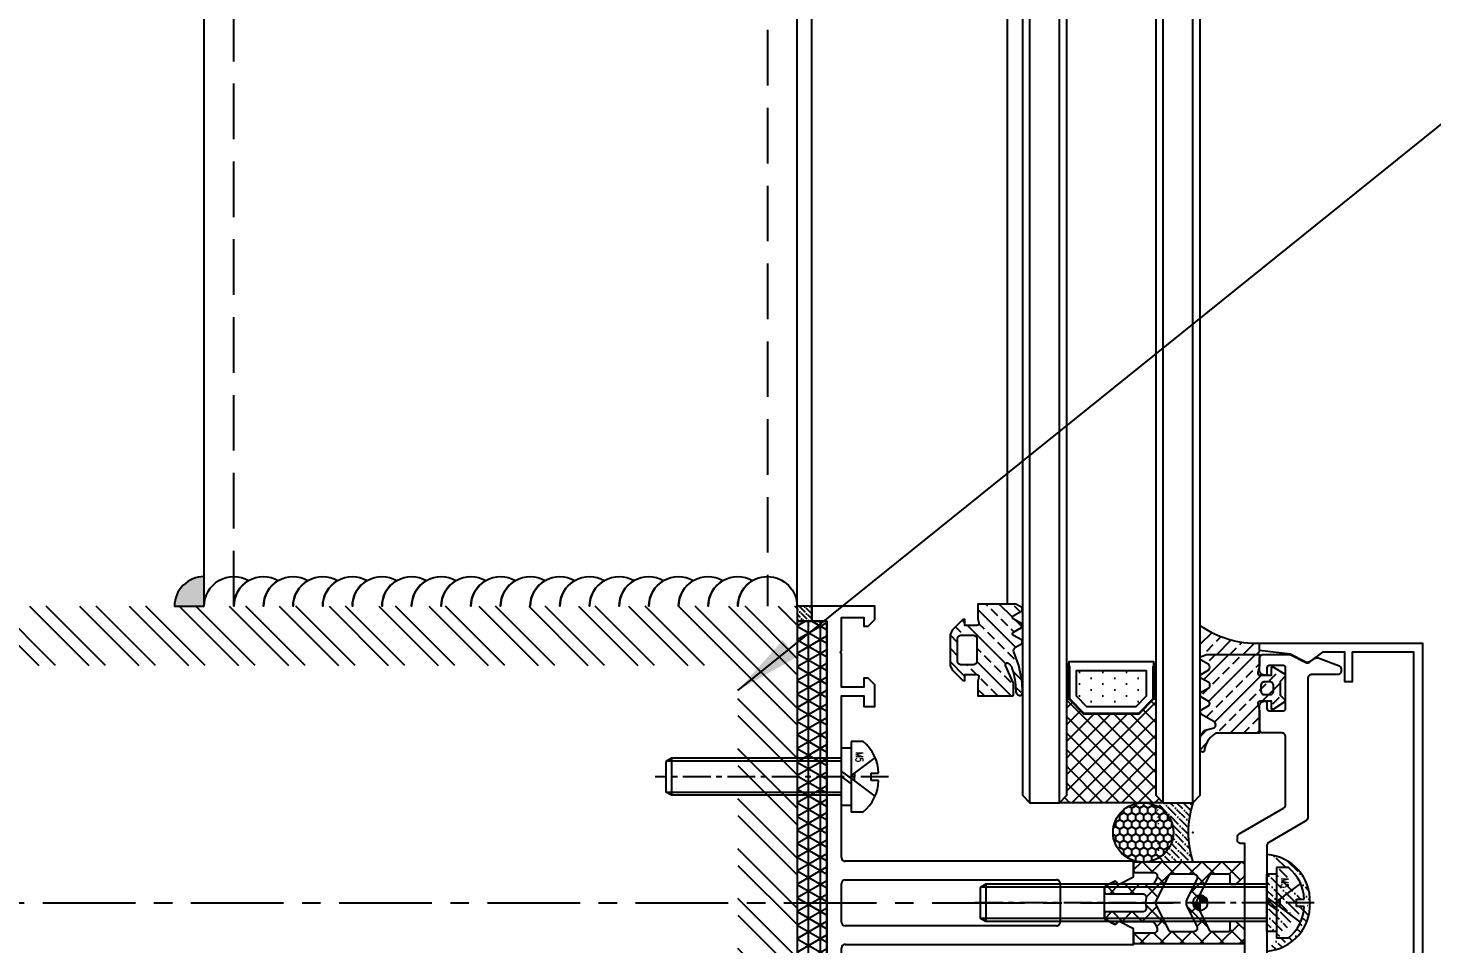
# Model space of a CAD drawing. Extents: x -160106 to 966792, y -663931 to 1550022.
# Drawn here: x -69974.4 to -69785, y -98242.1 to -98118.6 of the extents above; entities that cross this region are included whole.
import ezdxf
from ezdxf.enums import TextEntityAlignment as Align
from ezdxf.xclip import XClip

# ---------------------------------------------------------------- set-up
doc = ezdxf.new("R2010")
doc.units = 0
for name, pattern in [('CENTER', [2, 1.25, -0.25, 0.25, -0.25]), ('ZN-CENTER', [2, 1.25, -0.25, 0.25, -0.25]), ('ZN-DASH', [0.35, 0.25, -0.1])]:
    doc.linetypes.add(name, pattern=pattern)
for name, color, linetype in [('!ZN1-填充-8', 8, 'Continuous'), ('!ZN3-玻璃幕墙-4', 4, 'Continuous'), ('!ZN4-焊缝-8', 8, 'Continuous'), ('!ZN4-辅助材料-1', 1, 'Continuous'), ('!ZN4-配件-11', 11, 'Continuous'), ('!ZN5-钢材投影-40', 40, 'Continuous'), ('!ZN5-铝材投影-112', 112, 'Continuous'), ('!ZN5-铝材断面-6', 6, 'Continuous'), ('!ZN6-虚线-8', 8, 'ZN-DASH'), ('A_Hatch', 8, 'Continuous'), ('bz', 1, 'Continuous'), ('DIM', 173, 'Continuous'), ('pj', 4, 'Continuous'), ('TC', 130, 'Continuous'), ('user', 7, 'Continuous'), ('ZD-BOX', 11, 'Continuous'), ('ZX', 240, 'CENTER'), ('型材截面颜色', 253, 'Continuous'), ('焊缝', 8, 'Continuous')]:
    doc.layers.add(name, color=color, linetype=linetype)
doc.styles.add('DHTEXT-1', font='ROMANS.shx', dxfattribs={"width": 0.7, "bigfont": 'CHINESE.shx'})
doc.dimstyles.new('ZN6', dxfattribs={"dimscale": 6, "dimtxt": 2.5, "dimasz": 1.5, "dimexe": 1, "dimexo": 2, "dimgap": 0.9, "dimtad": 1, "dimdec": 0, "dimdsep": 46, "dimtxsty": 'DHTEXT-1', "dimblk": 'ARCHTICK', "dimcen": 2.5, "dimclrd": 173, "dimclre": 173, "dimclrt": 7, "dimazin": 2, "dimtfac": 1, "dimtdec": 1, "dimtix": 1, "dimtmove": 2, "dimatfit": 3, "dimfxl": 0, "dimtolj": 1, "dimtzin": 0, "dimarcsym": 0})
pattern_1 = [(45, (-63849.03507, 7998.2761), (0.2525697034, 0.9260889125), [1.190625, -0.238125, 0, -0.238125])]

# ---------------------------------------------------------------- blocks, each defined once
blk = doc.blocks.new('20250822084406')
at = {"layer": 'A_Hatch'}
h = blk.add_hatch(dxfattribs=at)
h.set_pattern_fill('ANSI32', color=256)
h.set_pattern_definition([(45, (-40, -1e-07), (-3.3676, 3.3676), []), (45, (-37.755, -1e-07), (-3.3676, 3.3676), [])])
h.paths.add_polyline_path([(40, 200), (-40, 200), (-40, 0), (40, 0)])
h.paths.add_polyline_path([(-32, 8), (-32, 192), (32, 192), (32, 8)], flags=16)
blk = doc.blocks.new('基准点')
at = {"layer": 'bz'}
h = blk.add_hatch(color=256, dxfattribs=at)
h.paths.add_polyline_path([(0, 0), (1, 0, 0.414214), (0, 1)])
h.paths.add_polyline_path([(0, 0), (-1, 0, 0.414214), (0, -1)])
for p, q in [((-1, 0), (1, 0)), ((0, 1), (0, -1))]:
    blk.add_line(p, q, dxfattribs=at)
blk.add_circle((0, 0), 1, dxfattribs=at)
blk = doc.blocks.new('A$C01A31ABE')
at = {"layer": 'TC'}
h = blk.add_hatch(dxfattribs=at)
h.set_pattern_fill('ANSI37', color=256, scale=0.6, style=0)
h.set_pattern_definition([(45, (-143548.0703, -10930.8618), (-1.347038418, 1.347038418), []), (135, (-143548.0703, -10930.8618), (-1.347038418, -1.347038418), [])])
edge = h.paths.add_edge_path()
edge.add_arc((-2.9, 2.04), 0.2, 116.5651, 180, ccw=False)
edge.add_line((-2.99, 2.22), (-2.81, 2.31))
edge.add_arc((-2.9, 2.49), 0.2, 296.5651, 386.5651)
edge.add_line((-2.72, 2.58), (-3.33, 3.79))
edge.add_arc((-3.5, 3.7), 0.2, 26.5651, 90)
edge.add_line((-3.5, 3.9), (-4.18, 3.9))
edge.add_arc((-4.18, 3.7), 0.2, 90, 180)
edge.add_line((-4.38, 3.7), (-4.38, -1.2))
edge.add_arc((-4.88, -1.2), 0.5, -99.1645, 0, ccw=False)
edge.add_line((-4.96, -1.7), (-5.52, -1.61))
edge.add_arc((-5.6, -2.1), 0.5, 80.8355, 99.1645)
edge.add_line((-5.68, -1.61), (-6.22, -1.69))
edge.add_line((-6.22, -1.69), (-6.24, -1.7))
edge.add_arc((-6.32, -1.2), 0.5, 180, 279.1645, ccw=False)
edge.add_line((-6.82, -1.2), (-6.82, 3.7))
edge.add_arc((-7.02, 3.7), 0.2, 0, 90)
edge.add_line((-7.02, 3.9), (-7.7, 3.9))
edge.add_arc((-7.7, 3.7), 0.2, 90, 153.4349)
edge.add_line((-7.87, 3.79), (-8.48, 2.58))
edge.add_arc((-8.3, 2.49), 0.2, 153.4349, 243.4349)
edge.add_line((-8.39, 2.31), (-8.21, 2.22))
edge.add_arc((-8.3, 2.04), 0.2, 0, 63.4349, ccw=False)
edge.add_line((-8.1, 2.04), (-8.1, -2.4))
edge.add_arc((-8.6, -2.4), 0.5, -63.6207, 0, ccw=False)
edge.add_line((-8.38, -2.85), (-8.95, -3.13))
edge.add_arc((-9.2, -2.7), 0.5, 180, 300.2564, ccw=False)
edge.add_line((-9.7, -2.7), (-9.7, -0.2))
edge.add_arc((-9.9, -0.2), 0.2, 0, 90)
edge.add_line((-9.9, 0), (-10.9, 0))
edge.add_arc((-10.9, -0.2), 0.2, 90, 180)
edge.add_line((-11.1, -0.2), (-11.1, -14.8))
edge.add_arc((-10.9, -14.8), 0.2, 180, 270)
edge.add_line((-10.9, -15), (-9.29, -15))
edge.add_arc((-9.29, -14.8), 0.2, 270, 317.4896)
edge.add_line((-9.14, -14.94), (-8.15, -13.86))
edge.add_arc((-8.3, -13.72), 0.2, 317.4896, 360)
edge.add_line((-8.1, -13.72), (-8.1, -13.2))
edge.add_arc((-8.3, -13.2), 0.2, 0, 90)
edge.add_line((-8.3, -13), (-9.3, -13))
edge.add_arc((-9.3, -12.8), 0.2, 180, 270, ccw=False)
edge.add_line((-9.5, -12.8), (-9.5, -10.48))
edge.add_arc((-9.3, -10.48), 0.2, 116.3793, 180, ccw=False)
edge.add_line((-9.39, -10.3), (-5.82, -8.53))
edge.add_arc((-5.6, -8.98), 0.5, 63.6207, 116.3793, ccw=False)
edge.add_line((-5.38, -8.53), (-1.81, -10.3))
edge.add_arc((-1.9, -10.48), 0.2, 0, 63.6207, ccw=False)
edge.add_line((-1.7, -10.48), (-1.7, -12.8))
edge.add_arc((-1.9, -12.8), 0.2, 270, 360, ccw=False)
edge.add_line((-1.9, -13), (-2.9, -13))
edge.add_arc((-2.9, -13.2), 0.2, 90, 180)
edge.add_line((-3.1, -13.2), (-3.1, -13.72))
edge.add_arc((-2.9, -13.72), 0.2, 180, 222.5104)
edge.add_line((-3.05, -13.86), (-2.06, -14.94))
edge.add_arc((-1.91, -14.8), 0.2, 222.5104, 270)
edge.add_line((-1.91, -15), (-0.3, -15))
edge.add_arc((-0.3, -14.8), 0.2, 270, 360)
edge.add_line((-0.1, -14.8), (-0.1, -0.2))
edge.add_arc((-0.3, -0.2), 0.2, 0, 90)
edge.add_line((-0.3, 0), (-1.3, 0))
edge.add_arc((-1.3, -0.2), 0.2, 90, 180)
edge.add_line((-1.5, -0.2), (-1.5, -2.7))
edge.add_arc((-2, -2.7), 0.5, 239.7436, 360, ccw=False)
edge.add_line((-2.25, -3.13), (-2.82, -2.85))
edge.add_arc((-2.6, -2.4), 0.5, 180, 243.6207, ccw=False)
edge.add_line((-3.1, -2.4), (-3.1, 2.04))
edge = h.paths.add_edge_path(flags=16)
edge.add_line((-5.38, -3.03), (-1.81, -4.8))
edge.add_arc((-1.9, -4.98), 0.2, 0, 63.6207, ccw=False)
edge.add_line((-1.7, -4.98), (-1.7, -8.1))
edge.add_arc((-2.2, -8.1), 0.5, 243.6207, 360, ccw=False)
edge.add_line((-2.42, -8.55), (-5.16, -7.19))
edge.add_arc((-5.6, -8.09), 1, 63.6206, 116.3794)
edge.add_line((-6.04, -7.19), (-8.78, -8.55))
edge.add_arc((-9, -8.1), 0.5, 180, 296.3793, ccw=False)
edge.add_line((-9.5, -8.1), (-9.5, -4.98))
edge.add_arc((-9.3, -4.98), 0.2, 116.3793, 180, ccw=False)
edge.add_line((-9.39, -4.8), (-5.82, -3.03))
edge.add_arc((-5.6, -3.48), 0.5, 63.6204, 116.3796, ccw=False)
at = {"layer": 'pj'}
for points in [[(-3.1, 2.04, -0.284079), (-2.99, 2.22), (-2.81, 2.31, 0.414214), (-2.72, 2.58), (-3.33, 3.79, 0.284079), (-3.5, 3.9), (-4.18, 3.9, 0.414214), (-4.38, 3.7), (-4.38, -1.2, -0.461877), (-4.96, -1.7), (-5.52, -1.61, 0.080146), (-5.68, -1.61), (-6.22, -1.69), (-6.24, -1.7, -0.461877), (-6.82, -1.2), (-6.82, 3.7, 0.414214), (-7.02, 3.9), (-7.7, 3.9, 0.284079), (-7.87, 3.79), (-8.48, 2.58, 0.414214), (-8.39, 2.31), (-8.21, 2.22, -0.284079), (-8.1, 2.04), (-8.1, -2.4, -0.284955), (-8.38, -2.85), (-8.95, -3.13, -0.578843), (-9.7, -2.7), (-9.7, -0.2, 0.414214), (-9.9, 0), (-10.9, 0, 0.414214), (-11.1, -0.2), (-11.1, -14.8, 0.414214), (-10.9, -15), (-9.29, -15, 0.21023), (-9.14, -14.94), (-8.15, -13.86, 0.187644), (-8.1, -13.72), (-8.1, -13.2, 0.414214), (-8.3, -13), (-9.3, -13, -0.414214), (-9.5, -12.8), (-9.5, -10.48, -0.284955), (-9.39, -10.3), (-5.82, -8.53, -0.234357), (-5.38, -8.53), (-1.81, -10.3, -0.284955), (-1.7, -10.48), (-1.7, -12.8, -0.414214), (-1.9, -13), (-2.9, -13, 0.414214), (-3.1, -13.2), (-3.1, -13.72, 0.187644), (-3.05, -13.86), (-2.06, -14.94, 0.21023), (-1.91, -15), (-0.3, -15, 0.414214), (-0.1, -14.8), (-0.1, -0.2, 0.414214), (-0.3, 0), (-1.3, 0, 0.414214), (-1.5, -0.2), (-1.5, -2.7, -0.578843), (-2.25, -3.13), (-2.82, -2.85, -0.284955), (-3.1, -2.4)], [(-5.38, -3.03), (-1.81, -4.8, -0.284955), (-1.7, -4.98), (-1.7, -8.1, -0.556474), (-2.42, -8.55), (-5.16, -7.19, 0.234358), (-6.04, -7.19), (-8.78, -8.55, -0.556474), (-9.5, -8.1), (-9.5, -4.98, -0.284955), (-9.39, -4.8), (-5.82, -3.03, -0.23436)]]:
    blk.add_lwpolyline(points, format="xyb", close=True, dxfattribs=at)
blk = doc.blocks.new('20250413090259')
at = {"layer": 'TC', "ltscale": 100}
h = blk.add_hatch(dxfattribs=at)
h.set_pattern_fill('ANSI33', color=256, scale=0.8, style=0)
h.set_pattern_definition([(45, (3.953, -1.9913), (-1.79605, 1.79605), []), (45, (5.749, -1.9913), (-1.79605, 1.79605), [1.27, -0.635])])
edge = h.paths.add_edge_path()
edge.add_line((6.6, 9.3), (6.01, 8.31))
edge.add_arc((5.66, 8.65), 0.49, 223.9497, 315.8278, ccw=False)
edge.add_line((5.31, 8.31), (4.72, 9.32))
edge.add_arc((4.47, 9.17), 0.3, 30.0414, 149.8399)
edge.add_line((4.21, 9.32), (3.95, 8.58))
edge.add_line((3.95, 8.58), (3.95, 1.47))
edge.add_line((3.95, 1.47), (5.47, 1.47))
edge.add_line((5.47, 1.47), (6.38, 1.7))
edge.add_arc((6.45, 1.41), 0.3, 0, 104.3227, ccw=False)
edge.add_line((6.75, 1.41), (6.75, -0.13))
edge.add_line((6.75, -0.13), (5.65, -0.13))
edge.add_line((5.65, -0.13), (5.65, -0.43))
edge.add_line((5.65, -0.43), (6.58, -1.91))
edge.add_arc((6.79, -1.69), 0.3, 224.8045, 299.5115)
edge.add_line((6.94, -1.96), (7.59, -1.33))
edge.add_line((7.59, -1.33), (9.42, -1.34))
edge.add_line((9.42, -1.34), (10.05, -1.93))
edge.add_arc((10.19, -1.67), 0.3, 242.2415, 315)
edge.add_line((10.4, -1.88), (11.35, -0.44))
edge.add_line((11.35, -0.44), (11.35, -0.14))
edge.add_line((11.35, -0.14), (10.25, -0.14))
edge.add_line((10.25, -0.14), (10.25, 1.4))
edge.add_arc((10.55, 1.4), 0.3, 75.6773, 180, ccw=False)
edge.add_line((10.63, 1.69), (11.53, 1.46))
edge.add_line((11.53, 1.46), (14.55, 1.46))
edge.add_line((14.55, 1.46), (14.55, 7.36))
edge.add_arc((17.24, 5.8), 3.11, 102.9072, 149.7943, ccw=False)
edge.add_line((16.55, 8.83), (17.05, 8.94))
edge.add_line((17.05, 8.94), (17.15, 9.11))
edge.add_line((17.15, 9.11), (17.06, 9.38))
edge.add_line((17.06, 9.38), (16.89, 9.46))
edge.add_line((16.89, 9.46), (15.39, 9.46))
edge.add_arc((15.39, 7.96), 1.5, 90, 145.1247)
edge.add_line((14.16, 8.82), (13.86, 7.59))
edge.add_arc((13.45, 7.88), 0.5, 209.7946, 325.1247, ccw=False)
edge.add_line((13.01, 7.63), (12.06, 9.29))
edge.add_arc((11.73, 9.02), 0.428, 40.3671, 138.6994)
edge.add_line((11.41, 9.3), (10.82, 8.31))
edge.add_arc((10.56, 8.47), 0.3, 210.4655, 329.0362, ccw=False)
edge.add_line((10.3, 8.32), (9.73, 9.3))
edge.add_arc((9.37, 8.94), 0.503, 44.9165, 135.2953)
edge.add_line((9.01, 9.3), (8.43, 8.3))
edge.add_arc((8.09, 8.62), 0.465, 222.9842, 317.2378, ccw=False)
edge.add_line((7.75, 8.3), (7.17, 9.3))
edge.add_arc((6.88, 9.13), 0.333, 30.4014, 148.174)
h = blk.add_hatch(dxfattribs=at)
h.set_pattern_fill('ANSI33', color=256, scale=0.8, style=0)
h.set_pattern_definition([(45, (-231726.0832, -195873.9887), (-1.796051224, 1.796051224), []), (45, (-231724.2872, -195873.9887), (-1.796051224, 1.796051224), [1.27, -0.635])])
edge = h.paths.add_edge_path()
edge.add_arc((-10.47, 1.89), 12.96, 358.1057, 395.7503)
edge.add_line((0.05, 9.46), (3.95, 9.46))
edge.add_line((3.95, 9.46), (3.95, 1.47))
edge.add_line((3.95, 1.47), (2.49, 1.46))
at = {"layer": 'pj', "elevation": 0}
for points in [[(6.6, 9.3), (6.01, 8.31, -0.423847), (5.31, 8.31), (4.72, 9.32, 0.576179), (4.21, 9.32), (3.95, 8.58), (3.95, 1.47), (5.47, 1.47), (6.38, 1.7, -0.489477), (6.75, 1.41), (6.75, -0.13), (5.65, -0.13), (5.65, -0.43), (6.58, -1.91, 0.338029), (6.94, -1.96), (7.59, -1.33), (9.42, -1.34), (10.05, -1.93, 0.328583), (10.4, -1.88), (11.35, -0.44), (11.35, -0.14), (10.25, -0.14), (10.25, 1.4, -0.489477), (10.63, 1.69), (11.53, 1.46), (14.55, 1.46), (14.55, 7.36, -0.207487), (16.55, 8.83), (17.05, 8.94), (17.15, 9.11), (17.06, 9.38), (16.89, 9.46), (15.39, 9.46, 0.245275), (14.16, 8.82), (13.86, 7.59, -0.550494), (13.01, 7.63), (12.06, 9.29, 0.457479), (11.41, 9.3), (10.82, 8.31, -0.569065), (10.3, 8.32), (9.73, 9.3, 0.416151), (9.01, 9.3), (8.43, 8.3, -0.436129), (7.75, 8.3), (7.17, 9.3, 0.564464), (6.6, 9.3)], [(7.65, 0.89), (7.64, 0.78, -0.414214), (8.14, 1.28), (8.87, 1.27, -0.414214), (9.37, 0.77), (9.37, 0.07, -0.414214), (8.87, -0.43), (8.14, -0.43, -0.414214), (7.64, 0.07), (7.64, 0.78)]]:
    blk.add_lwpolyline(points, format="xyb", dxfattribs=at)
at = {"layer": 'pj'}
blk.add_arc((-10.43, 1.91, 0), 12.92, 358.0078, 35.7839, dxfattribs=at)
blk = doc.blocks.new('20250822083029')
at = {"layer": '!ZN5-铝材断面-6', "elevation": 0}
for points in [[(-40, -2), (-40, 0), (-38, 0), (-38, -2)], [(6.1, -4), (27.9, -4), (27.9, -7), (26.5, -7), (26.5, -8.5), (29.4, -8.5), (30.3, -7.6), (30.3, -7), (29.1, -7), (29.1, -4), (33.55, -4), (33.8, -3.8), (34.05, -4), (38.5, -4), (38.5, -7), (37.3, -7), (37.3, -7.6), (38.2, -8.5), (40, -8.5), (40, -2), (40, 0), (38, 0), (38, -2), (-38, -2)], [(-40, -2), (-40, -8.5), (-38.2, -8.5), (-37.3, -7.6), (-37.3, -7), (-38.5, -7), (-38.5, -4), (-34.05, -4), (-33.8, -3.8), (-33.55, -4), (-29.1, -4), (-29.1, -7), (-30.3, -7), (-30.3, -7.6), (-29.4, -8.5), (-26.5, -8.5), (-26.5, -7), (-27.9, -7), (-27.9, -4), (-6.1, -4)], [(-5.6, -4.5), (-5.6, -43.4), (-3.5, -43.4), (-2.52, -41.45)], [(-3.1, -33), (-3.1, -4.5)], [(-2.6, -4), (2.6, -4)], [(2.52, -41.45), (3.5, -43.4), (5.6, -43.4), (5.6, -4.5)], [(3.1, -4.5), (3.1, -33)], [(2.6, -33.5), (-2.6, -33.5)], [(-2.88, -40.82), (-2.27, -39.61)], [(-2.1, -39.5), (2.1, -39.5)], [(2.27, -39.61), (2.88, -40.82)], [(-2.61, -41.18), (-2.79, -41.09)], [(2.79, -41.09), (2.61, -41.18)]]:
    blk.add_lwpolyline(points, dxfattribs=at)
at = {"layer": '!ZN5-铝材断面-6'}
for centre, major_axis, start_param, end_param in [((-6.1, -4.5), (0.354, 0.354), 5.497787, 7.068583), ((-2.6, -4.5), (-0.354, 0.354), -0.785398, 0.785398), ((2.6, -4.5), (0.354, 0.354), 5.497787, 7.068583), ((6.1, -4.5), (-0.354, 0.354), -0.785398, 0.785398), ((-2.6, -33), (0.354, 0.354), 2.356194, 3.926991), ((2.6, -33), (-0.354, 0.354), 2.356194, 3.926991), ((-2.1, -39.7), (-0.141, 0.141), -0.785398, 0.321751), ((2.1, -39.7), (-0.141, 0.141), 4.390638, 5.497787), ((-2.7, -40.91), (-0.141, 0.141), 0.321751, 1.892547), ((-2.7, -41.36), (0.141, 0.141), 5.497787, 6.604936), ((-2.7, -41.36), (-0.141, 0.141), 3.463343, 3.926991), ((2.7, -41.36), (-0.141, 0.141), -0.321751, 0.785398), ((2.7, -41.36), (0.141, 0.141), 2.356194, 2.819842), ((2.7, -40.91), (0.141, 0.141), 4.390638, 5.961435)]:
    blk.add_ellipse(centre, major_axis=major_axis, ratio=1, start_param=start_param, end_param=end_param, dxfattribs=at)
blk = doc.blocks.new('*U3250')
at = {"linetype": 'ByBlock', "ltscale": 10}
for p, q in [((-2.9, 4.75), (-1.3, 4.75)), ((-1.3, -4.75), (-1.3, 4.75)), ((-1.3, -3.85), (-1.3, 3.85)), ((-1.3, 3.85), (0, 3.85)), ((0, 3.85), (0, -3.85)), ((-4.54, 2.61), (-1.3, 0.19)), ((0, 2.5), (22.95, 2.5)), ((0, 2.13), (23.6, 2.13)), ((22.95, -2.5), (22.95, 2.5)), ((22.95, 2.5), (23.7, 2.07)), ((23.7, -2.07), (23.7, 2.07)), ((-5, 0.5), (-4, 0.5)), ((-4, 0.5), (-4, -0.5)), ((-1.75, 0.53), (-1.75, 0)), ((0, 0), (-1.3, 0.93)), ((0, -0.7), (-1.3, 0.24)), ((-4, -0.5), (-5, -0.5)), ((-4.54, -2.61), (-1.3, -0.19)), ((-1.75, -0.53), (-1.75, 0)), ((0, -2.12), (23.6, -2.12)), ((0, -2.5), (22.95, -2.5)), ((22.95, -2.5), (23.7, -2.07)), ((-2.9, -4.75), (-1.3, -4.75)), ((-1.3, -3.85), (0, -3.85))]:
    blk.add_line(p, q, dxfattribs=at)
at = {"color": 0, "linetype": 'ZN-CENTER', "ltscale": 3}
blk.add_line((-6.35, 0), (25.15, 0), dxfattribs=at)
at = {"linetype": 'ByBlock', "ltscale": 10}
for centre, start, end in [((0.56, 0.39), 128.4335, 178.8961), ((0.56, -0.39), 181.1039, 231.5665)]:
    blk.add_arc(centre, 5.56, start, end, dxfattribs=at)
at = {"layer": 'Defpoints', "color": 0, "ltscale": 10, "style": 'DHTEXT-1', "width": 0.7}
blk.add_text('M5', height=1, rotation=90, dxfattribs=at).set_placement((-1.91, -2.64), align=Align.CENTER)
blk = doc.blocks.new('20250822090644')
at = {"layer": '!ZN1-填充-8', "ltscale": 50}
h = blk.add_hatch(dxfattribs=at)
h.set_pattern_fill('NET3', color=256, scale=0.5)
h.set_pattern_definition([(0, (-63849.0344, 7996.2761), (0, 1.5875), []), (60, (-63849.0344, 7996.2761), (-1.37481533, 0.79375), []), (120, (-63849.0344, 7996.2761), (-1.37481533, -0.79375), [])])
h.paths.add_polyline_path([(-38, -4), (38, -4), (38, -0.01), (-38, 0)])
at = {"layer": '型材截面颜色', "ltscale": 60}
h = blk.add_hatch(dxfattribs=at)
h.set_pattern_fill('ANSI36', color=256, scale=0.3)
h.set_pattern_definition(pattern_1)
h.paths.add_polyline_path([(-40, 0), (-38, 0), (-38, -2), (-40, -2)])
h = blk.add_hatch(dxfattribs=at)
h.set_pattern_fill('ANSI36', color=256, scale=0.3)
h.set_pattern_definition(pattern_1)
h.paths.add_polyline_path([(40, 0), (38, 0), (38, -2), (40, -2)])
at = {"layer": '!ZN4-辅助材料-1'}
for points in [[(-38, -4), (38, -4), (38, 0), (-38, 0)], [(-40, 0), (-38, 0), (-38, -2), (-40, -2)], [(40, 0), (38, 0), (38, -2), (40, -2)]]:
    blk.add_lwpolyline(points, close=True, dxfattribs=at)
blk = doc.blocks.new('16胶缝')
at = {"layer": '!ZN1-填充-8', "ltscale": 0.1}
h = blk.add_hatch(dxfattribs=at)
h.set_pattern_fill('HONEY', color=256, scale=10, style=0)
h.set_pattern_definition([(5e-15, (-19679.56, -11324.3713), (1.875, 1.08253175), [1.25, -2.5]), (120, (-19679.56, -11324.3713), (-1.874999996, 1.082531757), [1.25, -2.5]), (60, (-19679.56, -11324.3713), (4e-09, 2.165063507), [-2.5, 1.25])])
edge = h.paths.add_edge_path()
edge.add_ellipse((8, 13.4), major_axis=(0, -8.15), ratio=0.981746, start_angle=0, end_angle=360)
h = blk.add_hatch(dxfattribs=at)
h.set_pattern_fill('ANSI36', color=256, scale=10, style=0)
h.set_pattern_definition([(45, (-19679.5754, -11324.3713), (0.66291261, 2.43067956), [3.125, -0.625, 0, -0.625])])
edge = h.paths.add_edge_path()
edge.add_ellipse((8.02, 13.4), major_axis=(0.87, 8.1), ratio=0.981332, start_angle=124.6263, end_angle=247.3977, ccw=False)
edge.add_arc((0, 10.2), 1.2, 269.9716, 324.4867, ccw=False)
edge.add_line((0, 9), (0, 0))
edge.add_arc((8, -24.92), 26.17, 432.2032, 467.7968, ccw=False)
edge.add_line((16, 0), (16, 9))
edge.add_arc((16.01, 10.23), 1.23, 216.5906, 269.6986, ccw=False)
at = {"layer": '!ZN4-辅助材料-1', "color": 1, "ltscale": 0.1}
blk.add_arc((8, -24.92), 26.17, 72.2032, 107.7968, dxfattribs=at)
blk.add_ellipse((8, 13.4), major_axis=(0, -8.15), ratio=0.981746, dxfattribs=at)
blk.add_point((8, 0), dxfattribs=at)
blk = doc.blocks.new('胶缝断面')
at = {"color": 7, "ltscale": 0.1, "extrusion": (0, 0, -1), "zscale": -1, "rotation": 180}
blk.add_blockref('16胶缝', (8, 0), dxfattribs=at)
blk = doc.blocks.new('胶缝')
at = {"layer": '!ZN4-辅助材料-1', "rotation": 180}
blk.add_blockref('胶缝断面', (0, 0), dxfattribs=at)
blk = doc.blocks.new('*U723')
at = {"linetype": 'ByBlock', "ltscale": 10}
for p, q in [((-2.9, 4.75), (-1.3, 4.75)), ((-1.3, -4.75), (-1.3, 4.75)), ((-1.3, -3.85), (-1.3, 3.85)), ((-1.3, 3.85), (0, 3.85)), ((0, 3.85), (0, -3.85)), ((-4.54, 2.61), (-1.3, 0.19)), ((0, 2.5), (37.95, 2.5)), ((0, 2.13), (38.6, 2.13)), ((37.95, -2.5), (37.95, 2.5)), ((37.95, 2.5), (38.7, 2.07)), ((38.7, -2.07), (38.7, 2.07)), ((-5, 0.5), (-4, 0.5)), ((-4, 0.5), (-4, -0.5)), ((-1.75, 0.53), (-1.75, 0)), ((0, 0), (-1.3, 0.93)), ((0, -0.7), (-1.3, 0.24)), ((-4, -0.5), (-5, -0.5)), ((-4.54, -2.61), (-1.3, -0.19)), ((-1.75, -0.53), (-1.75, 0)), ((0, -2.12), (38.6, -2.12)), ((0, -2.5), (37.95, -2.5)), ((37.95, -2.5), (38.7, -2.07)), ((-2.9, -4.75), (-1.3, -4.75)), ((-1.3, -3.85), (0, -3.85))]:
    blk.add_line(p, q, dxfattribs=at)
at = {"color": 0, "linetype": 'ZN-CENTER', "ltscale": 3}
blk.add_line((-6.35, 0), (40.15, 0), dxfattribs=at)
at = {"linetype": 'ByBlock', "ltscale": 10}
for centre, start, end in [((0.56, 0.39), 128.4335, 178.8961), ((0.56, -0.39), 181.1039, 231.5665)]:
    blk.add_arc(centre, 5.56, start, end, dxfattribs=at)
at = {"layer": 'Defpoints', "color": 0, "ltscale": 10, "style": 'DHTEXT-1', "width": 0.7}
blk.add_text('M5', height=1, rotation=90, dxfattribs=at).set_placement((-1.91, -2.64), align=Align.CENTER)
blk = doc.blocks.new('20250822101237', base_point=(-89575.74, -87351.62))
at = {"layer": '!ZN5-铝材断面-6', "elevation": 0}
blk.add_lwpolyline([(-89584.6, -87350.62), (-89584.24, -87350.62, -0.414214), (-89583.74, -87351.12), (-89583.74, -87351.62), (-89567.74, -87351.62), (-89567.74, -87351.12, -0.414214), (-89567.24, -87350.62), (-89566.87, -87350.62, -0.267949), (-89566.44, -87350.87), (-89562.97, -87356.87, 0.267949), (-89562.54, -87357.12), (-89553.33, -87357.12, 0.414214), (-89552.83, -87356.62), (-89552.83, -87354.12, -0.414214), (-89552.33, -87353.62), (-89549.11, -87353.62, -0.339454), (-89548.63, -87353.99), (-89548.54, -87354.31, -0.493145), (-89548.78, -87354.62), (-89549.53, -87354.62, 0.414214), (-89549.83, -87354.92), (-89549.83, -87356.82, 0.414214), (-89549.53, -87357.12), (-89544.03, -87357.12, 0.414214), (-89543.73, -87356.82), (-89543.73, -87354.92, 0.414214), (-89544.03, -87354.62), (-89544.78, -87354.62, -0.493145), (-89545.03, -87354.31), (-89544.94, -87353.99, -0.339454), (-89544.46, -87353.62), (-89542.73, -87353.62, -0.414214), (-89542.23, -87354.12), (-89542.23, -87357.6, -0.118647), (-89542.29, -87357.83), (-89543.32, -87359.85, 0.28644), (-89543.28, -87360.37), (-89542.78, -87361.04, -0.253363), (-89542.71, -87361.51), (-89543.72, -87364.29, -0.315299), (-89544.19, -87364.62), (-89544.46, -87364.62, -0.414214), (-89544.96, -87364.12), (-89544.96, -87360.62, 0.414214), (-89545.46, -87360.12), (-89564.27, -87360.12, -0.267949), (-89564.7, -87359.87), (-89567.59, -87354.87, 0.267949), (-89568.02, -87354.62), (-89583.45, -87354.62, 0.267949), (-89583.88, -87354.87), (-89586.77, -87359.87, -0.267949), (-89587.2, -87360.12), (-89606.01, -87360.12, 0.414214), (-89606.51, -87360.62), (-89606.51, -87364.12, -0.414214), (-89607.01, -87364.62), (-89607.28, -87364.62, -0.315299), (-89607.75, -87364.29), (-89608.76, -87361.51, -0.253363), (-89608.69, -87361.04), (-89608.19, -87360.37, 0.28644), (-89608.15, -87359.85), (-89609.18, -87357.83, -0.118647), (-89609.24, -87357.6), (-89609.24, -87354.12, -0.414214), (-89608.74, -87353.62), (-89607.01, -87353.62, -0.339454), (-89606.53, -87353.99), (-89606.44, -87354.31, -0.493145), (-89606.69, -87354.62), (-89607.44, -87354.62, 0.414214), (-89607.74, -87354.92), (-89607.74, -87356.82, 0.414214), (-89607.44, -87357.12), (-89601.94, -87357.12, 0.414214), (-89601.64, -87356.82), (-89601.64, -87354.92, 0.414214), (-89601.94, -87354.62), (-89602.69, -87354.62, -0.493145), (-89602.93, -87354.31), (-89602.84, -87353.99, -0.339454), (-89602.36, -87353.62), (-89599.14, -87353.62, -0.414214), (-89598.64, -87354.12), (-89598.64, -87356.62, 0.414214), (-89598.14, -87357.12), (-89588.93, -87357.12, 0.267949), (-89588.5, -87356.87), (-89585.03, -87350.87, -0.267949)], format="xyb", close=True, dxfattribs=at)
blk = doc.blocks.new('20250822101408', base_point=(-89575.74, -87283.22))
at = {"layer": '!ZN5-铝材断面-6', "elevation": 0}
blk.add_lwpolyline([(-89609.51, -87366.12), (-89609.51, -87374.42), (-89541.91, -87374.42), (-89541.91, -87366.12), (-89545.91, -87366.12), (-89545.91, -87365.12), (-89541.91, -87365.12), (-89541.91, -87362.12), (-89543.22, -87360.37, -0.28644), (-89543.27, -87359.85), (-89542.21, -87357.77), (-89541.71, -87353.62), (-89540.71, -87353.62), (-89540.71, -87375.62), (-89610.71, -87375.62), (-89610.71, -87353.62), (-89609.71, -87353.62), (-89609.21, -87357.77), (-89608.15, -87359.85, -0.28644), (-89608.19, -87360.37), (-89609.51, -87362.12), (-89609.51, -87365.12), (-89605.51, -87365.12), (-89605.51, -87366.12)], format="xyb", close=True, dxfattribs=at)
blk = doc.blocks.new('*U1095')
at = {"layer": '!ZN1-填充-8'}
h = blk.add_hatch(dxfattribs=at)
h.set_pattern_fill('ANSI37', color=256, scale=0.5, style=0)
h.set_pattern_definition([(45, (6, 0), (-1.12253, 1.12253), []), (135, (6, 0), (-1.12253, -1.12253), [])])
h.paths.add_polyline_path([(0, 5), (0, 19), (1, 18), (14, 18), (14, 17.75), (12, 15.75), (12, 8.25), (14, 6.25), (14, 6), (1, 6)])
for points in [[(18.75, 18), (14, 18), (14, 17.75), (18.75, 17.75)], [(18.75, 6.25), (14, 6.25), (14, 6), (18.75, 6)]]:
    blk.add_hatch(color=256, dxfattribs=at).paths.add_polyline_path(points)
h = blk.add_hatch(dxfattribs=at)
h.set_pattern_fill('DOTS', color=8, style=0)
h.set_pattern_definition([(0, (6, 0), (0.79375, 1.5875), [0, -1.5875])])
h.paths.add_polyline_path([(13, 15.34), (13, 8.66), (14.41, 7.25), (17.8, 7.25), (17.8, 16.75), (14.41, 16.75)])
for p, q in [((0, 23), (629.24, 23)), ((0, 19), (629.24, 19)), ((0, 5), (629.24, 5)), ((0, 1), (629.24, 1))]:
    blk.add_line(p, q, dxfattribs=at)
at = {"layer": '!ZN3-玻璃幕墙-4'}
for points in [[(629.24, 24), (1, 24), (0, 23), (0, 19), (1, 18), (629.24, 18)], [(629.24, 6), (1, 6), (0, 5), (0, 1), (1, 0), (629.24, 0)]]:
    blk.add_lwpolyline(points, dxfattribs=at)
at = {"layer": '!ZN4-辅助材料-1'}
for points in [[(0, 5), (0, 19), (1, 18), (14, 18), (14, 17.75), (12, 15.75), (12, 8.25), (12, 8.25), (14, 6.25), (14, 6), (1, 6), (0, 5)], [(12, 15.75), (12, 8.25), (14, 6.25), (19, 6.25), (19, 17.75), (14, 17.75)], [(18.75, 18), (14, 18), (14, 17.75), (18.75, 17.75)], [(13, 15.34), (13, 8.66), (14.41, 7.25), (17.8, 7.25), (17.8, 16.75), (14.41, 16.75)], [(18.75, 6.25), (14, 6.25), (14, 6), (18.75, 6)]]:
    blk.add_lwpolyline(points, close=True, dxfattribs=at)
blk.add_lwpolyline([(18.4, 17.75), (18.4, 17.65), (14.04, 17.65), (12.1, 15.71), (12.1, 8.29), (14.04, 6.35), (18.4, 6.35), (18.4, 6.25), (18.4, 6.35)], dxfattribs=at)
at = {"layer": 'Defpoints', "color": 250}
for p in [(0, 24), (0, 18), (0, 6), (12, 6), (0, 0)]:
    blk.add_point(p, dxfattribs=at)
blk = doc.blocks.new('6mm-三元乙丙胶条')
at = {"layer": 'TC'}
h = blk.add_hatch(dxfattribs=at)
h.set_pattern_fill('ANSI33', color=256, scale=0.4, angle=-90, style=0)
h.set_pattern_definition([(135, (20798.4202, -134095.806), (-1.796051224, -1.796051224), []), (135, (20798.4202, -134094.01), (-1.796051224, -1.796051224), [1.27, -0.635])])
edge = h.paths.add_edge_path()
edge.add_arc((-0.75, 6.39), 12.39, 262.695, 272.1943, ccw=False)
edge.add_line((-2.32, -5.9), (-4.11, -5.5))
edge.add_line((-4.11, -5.5), (-5.96, -4.83))
edge.add_arc((-6.13, -5.3), 0.5, 70.0836, 149.7887)
edge.add_line((-6.57, -5.05), (-7.04, -5.86))
edge.add_arc((-7.3, -5.71), 0.3, 210.0414, 329.7887, ccw=False)
edge.add_line((-7.56, -5.86), (-8.18, -4.79))
edge.add_arc((-8.39, -4.92), 0.25, 30.0414, 149.444)
edge.add_line((-8.61, -4.79), (-9.24, -5.86))
edge.add_arc((-9.5, -5.71), 0.3, 210.1243, 329.444, ccw=False)
edge.add_line((-9.76, -5.86), (-10.39, -4.77))
edge.add_arc((-10.61, -4.9), 0.25, 30.1243, 149.9586)
edge.add_line((-10.82, -4.77), (-11.45, -5.86))
edge.add_arc((-11.71, -5.71), 0.3, 210.1601, 329.9586, ccw=False)
edge.add_line((-11.97, -5.86), (-12.4, -5.12))
edge.add_line((-12.4, -5.12), (-12.4, 0))
edge.add_line((-12.4, 0), (-10.4, 0))
edge.add_line((-10.4, 0), (-9.88, -0.14))
edge.add_arc((-9.8, 0.15), 0.3, 255.0049, 360)
edge.add_line((-9.5, 0.15), (-9.5, 1.75))
edge.add_line((-9.5, 1.75), (-10.3, 1.75))
edge.add_line((-10.3, 1.75), (-10.3, 2.05))
edge.add_line((-10.3, 2.05), (-8.87, 3.48))
edge.add_line((-8.87, 3.48), (-8.27, 3.75))
edge.add_line((-8.27, 3.75), (-4.12, 3.75))
edge.add_line((-4.12, 3.75), (-3.51, 3.46))
edge.add_line((-3.51, 3.46), (-2.1, 2.05))
edge.add_line((-2.1, 2.05), (-2.1, 1.75))
edge.add_line((-2.1, 1.75), (-2.9, 1.75))
edge.add_line((-2.9, 1.75), (-2.9, 0.15))
edge.add_arc((-2.6, 0.15), 0.3, 180, 284.9951)
edge.add_line((-2.52, -0.14), (-2, 0))
edge.add_line((-2, 0), (0, 0))
edge.add_line((0, 0), (0, -4.61))
edge.add_arc((-0.2, -4.61), 0.2, -90, 0, ccw=False)
edge.add_line((-0.2, -4.81), (-1.61, -4.81))
edge.add_arc((-1.61, -4.31), 0.5, 245.9871, 270, ccw=False)
edge.add_line((-1.81, -4.77), (-4.11, -3.74))
edge.add_arc((-4.21, -3.97), 0.25, 65.9871, 228.3665)
edge.add_line((-4.38, -4.16), (-3.96, -4.53))
edge.add_arc((-0.57, 5.15), 10.26, 250.6786, 266.6226)
edge.add_line((-1.17, -5.09), (-0.66, -5.1))
edge.add_arc((-0.67, -5.7), 0.6, -4.0856, 88.8542, ccw=False)
edge.add_line((-0.07, -5.74), (-0.08, -5.81))
edge.add_arc((-0.28, -5.79), 0.2, 272.1943, 355.9144, ccw=False)
edge = h.paths.add_edge_path(flags=16)
edge.add_arc((-4.7, 2.25), 0.5, 0, 90)
edge.add_line((-4.7, 2.75), (-7.7, 2.75))
edge.add_arc((-7.7, 2.25), 0.5, 90, 180)
edge.add_line((-8.2, 2.25), (-8.2, 0.65))
edge.add_arc((-7.7, 0.65), 0.5, 180, 270)
edge.add_line((-7.7, 0.15), (-4.7, 0.15))
edge.add_arc((-4.7, 0.65), 0.5, 270, 360)
edge.add_line((-4.2, 0.65), (-4.2, 2.25))
at = {"layer": 'pj'}
blk.add_lwpolyline([(-0.27, -5.99, -0.041472), (-2.32, -5.9), (-4.11, -5.5), (-5.96, -4.83, 0.362514), (-6.57, -5.05), (-7.04, -5.86, -0.575881), (-7.56, -5.86), (-8.18, -4.79, 0.57388), (-8.61, -4.79), (-9.24, -5.86, -0.573399), (-9.76, -5.86), (-10.39, -4.77, 0.576387), (-10.82, -4.77), (-11.45, -5.86, -0.576179), (-11.97, -5.86), (-12.4, -5.12), (-12.4, 0), (-10.4, 0), (-9.88, -0.14, 0.493119), (-9.5, 0.15), (-9.5, 1.75), (-10.3, 1.75), (-10.3, 2.05), (-8.87, 3.48), (-8.27, 3.75), (-4.12, 3.75), (-3.51, 3.46), (-2.1, 2.05), (-2.1, 1.75), (-2.9, 1.75), (-2.9, 0.15, 0.493119), (-2.52, -0.14), (-2, 0), (0, 0), (0, -4.61, -0.414214), (-0.2, -4.81), (-1.61, -4.81, -0.105161), (-1.81, -4.77), (-4.11, -3.74, 0.856947), (-4.38, -4.16), (-3.96, -4.53, 0.069681), (-1.17, -5.09), (-0.66, -5.1, -0.429323), (-0.07, -5.74), (-0.08, -5.81, -0.382463), (-0.27, -5.99)], format="xyb", dxfattribs=at)
blk.add_lwpolyline([(-4.2, 2.25, 0.414214), (-4.7, 2.75), (-7.7, 2.75, 0.414214), (-8.2, 2.25), (-8.2, 0.65, 0.414214), (-7.7, 0.15), (-4.7, 0.15, 0.414214), (-4.2, 0.65)], format="xyb", close=True, dxfattribs=at)
blk = doc.blocks.new('*U1094')
at = {"layer": '!ZN4-焊缝-8', "ltscale": 20}
h = blk.add_hatch(color=8, dxfattribs=at)
h.dxf.hatch_style = 1
h.paths.add_polyline_path([(4, 80, 0.414214), (0, 84), (0, 80)])
blk.add_lwpolyline([(0, 80), (4, 80, 0.414214), (0, 84)], format="xyb", close=True, dxfattribs=at)
at = {"layer": '!ZN5-钢材投影-40', "ltscale": 0.3}
for p, q in [((0, 80), (602.74, 80)), ((0, 0), (602.74, 0))]:
    blk.add_line(p, q, dxfattribs=at)
at = {"layer": '!ZN5-铝材投影-112'}
for p, q in [((0, -2), (602.74, -2)), ((0.3, -28.4), (602.74, -28.4))]:
    blk.add_line(p, q, dxfattribs=at)
at = {"layer": '!ZN6-虚线-8', "ltscale": 30}
for p, q in [((0, 76), (602.74, 76)), ((602.74, 4), (0, 4))]:
    blk.add_line(p, q, dxfattribs=at)
at = {"layer": '焊缝', "ltscale": 100}
blk.add_lwpolyline([(0, 80, -0.57735), (3.47, 74, 0.267949), (0, 76, -0.57735), (3.47, 70, 0.267949), (0, 72, -0.57735), (3.47, 66, 0.267949), (0, 68, -0.57735), (3.47, 62, 0.267949), (0, 64, -0.57735), (3.47, 58, 0.267949), (0, 60, -0.57735), (3.47, 54, 0.267949), (0, 56, -0.57735), (3.47, 50, 0.267949), (0, 52, -0.57735), (3.47, 46, 0.267949), (0, 48, -0.57735), (3.47, 42, 0.267949), (0, 44, -0.57735), (3.47, 38, 0.267949), (0, 40, -0.57735), (3.47, 34, 0.267949), (0, 36, -0.57735), (3.47, 30, 0.267949), (0, 32, -0.57735), (3.47, 26, 0.267949), (0, 28, -0.57735), (3.47, 22, 0.267949), (0, 24, -0.57735), (3.47, 18, 0.267949), (0, 20, -0.57735), (3.47, 14, 0.267949), (0, 16, -0.57735), (3.47, 10, 0.267949), (0, 12, -0.57735), (3.47, 6, 0.267949), (0, 8, -1), (0, 0, -1)], format="xyb", dxfattribs=at)
blk = doc.blocks.new('钉帽带胶')
at = {"layer": '!ZN1-填充-8', "ltscale": 0.1}
h = blk.add_hatch(dxfattribs=at)
h.set_pattern_fill('ANSI36', color=256, scale=0.5, style=0)
h.set_pattern_definition([(45, (33464.47276, -20393.242), (0.420949506, 1.543481521), [1.984375, -0.396875, 0, -0.396875])])
edge = h.paths.add_edge_path()
edge.add_line((4.75, -2.9), (4.75, -1.3))
edge.add_line((4.75, -1.3), (3.85, -1.3))
edge.add_line((3.85, -1.3), (3.85, 0))
edge.add_line((3.85, 0), (6.5, 0))
edge.add_arc((0.32, 0.41), 6.19, 267.0404, 356.2042, ccw=False)
edge.add_arc((-0.32, 0.41), 6.19, 183.7955, 272.9597, ccw=False)
edge.add_line((-6.5, 0), (-3.85, 0))
edge.add_line((-3.85, 0), (-3.85, -1.3))
edge.add_line((-3.85, -1.3), (-4.75, -1.3))
edge.add_line((-4.75, -1.3), (-4.75, -2.9))
edge.add_arc((-0.39, 0.56), 5.56, 218.4335, 268.8961)
edge.add_line((-0.5, -5), (-0.5, -4))
edge.add_line((-0.5, -4), (0.5, -4))
edge.add_line((0.5, -4), (0.5, -5))
edge.add_arc((0.39, 0.56), 5.56, 271.1065, 321.5691)
at = {"layer": '!ZN4-辅助材料-1', "color": 1, "ltscale": 0.1}
blk.add_lwpolyline([(-6.5, 0, 0.409947), (0, -5.78, 0.409945), (6.5, 0)], format="xyb", dxfattribs=at)
blk = doc.blocks.new('20250826160552')
at = {"layer": 'ZX', "ltscale": 10}
blk.add_line((-276.18, 740), (-0.04, 740), dxfattribs=at)
at = {"layer": '!ZN3-玻璃幕墙-4', "rotation": 89.99999645049226}
blk.add_blockref('*U1095', (0, 753.5), dxfattribs=at)
at = {"layer": '!ZN3-玻璃幕墙-4', "xscale": -0.5, "yscale": 0.5, "zscale": 0.5, "rotation": 89.99998926379983}
blk.add_blockref('胶缝', (-1, 749.5), dxfattribs=at)
at = {"layer": '!ZN4-配件-11', "color": 1, "rotation": 180}
for name, p in [('*U3250', (-48.4, 757)), ('*U723', (9, 740))]:
    blk.add_blockref(name, p, dxfattribs=at)
at = {"layer": '!ZN5-铝材投影-112', "ltscale": 100, "rotation": 90}
blk.add_blockref('*U1094', (-54.4, 780), dxfattribs=at)
at = {"layer": '!ZN5-铝材断面-6', "ltscale": 100, "rotation": 90}
for name, p in [('20250822084406', (-54.4, 740)), ('20250822090644', (-54.4, 740)), ('20250822083029', (-52.4, 740)), ('20250822101408', (-62.4, 740)), ('20250822101237', (6, 740))]:
    blk.add_blockref(name, p, dxfattribs=at)
at = {"rotation": 90}
blk.add_blockref('钉帽带胶', (9, 740), dxfattribs=at)
at = {"layer": 'TC', "rotation": 90}
blk.add_blockref('A$C01A31ABE', (-9, 745.6), dxfattribs=at)
at = {"layer": 'user', "ltscale": 4, "xscale": -1.000000000000002, "rotation": 90}
blk.add_blockref('6mm-三元乙丙胶条', (-30, 767.9), dxfattribs=at)
at = {"layer": 'user', "xscale": -1, "rotation": 270}
blk.add_blockref('基准点', (0, 740), dxfattribs=at)
at = {"layer": 'ZD-BOX', "ltscale": 4, "xscale": -1.000000000000002, "rotation": 90}
blk.add_blockref('20250413090259', (9.46, 777.45, 0), dxfattribs=at)
blk = doc.blocks.new('_ArchTick')
at = {"color": 0, "linetype": 'ByBlock', "const_width": 0.4}
blk.add_lwpolyline([(-0.5, -0.5), (0.5, 0.5)], dxfattribs=at)
blk = doc.blocks.new('*D1262')
at = {"layer": 'Defpoints', "color": 0, "ltscale": 60, "transparency": 16777216}
for p in [(-69808.24, -97593.85), (-69700.85, -97593.85), (-69808.24, -98271.56)]:
    blk.add_point(p, dxfattribs=at)
at = {"layer": 'DIM', "color": 173, "linetype": 'ByBlock', "lineweight": -2, "ltscale": 60, "transparency": 16777216}
for p, q in [((-69796.24, -97593.85), (-69694.85, -97593.85)), ((-69700.85, -98271.56), (-69700.85, -97593.85)), ((-69796.24, -98271.56), (-69694.85, -98271.56))]:
    blk.add_line(p, q, dxfattribs=at)
at = {"layer": 'DIM', "color": 173, "lineweight": -2, "ltscale": 60, "transparency": 16777216, "xscale": 9, "yscale": 9, "zscale": 9}
for p, rotation in [((-69700.85, -97593.85), 90), ((-69700.85, -98271.56), 270)]:
    blk.add_blockref('_ArchTick', p, dxfattribs=dict(at, rotation=rotation))
at = {"layer": 'DIM', "color": 7, "ltscale": 60, "transparency": 16777216, "insert": (-69713.75, -97932.7), "char_height": 15, "attachment_point": 5, "rotation": 90, "style": 'DHTEXT-1'}
blk.add_mtext('\\A1;DIM', dxfattribs=at)
blk = doc.blocks.new('*D1264')
at = {"layer": 'Defpoints', "color": 0, "ltscale": 60, "transparency": 16777216}
for p in [(-69788.91, -98201.56), (-69758.2, -98201.56), (-69783.74, -98271.56)]:
    blk.add_point(p, dxfattribs=at)
at = {"layer": 'DIM', "color": 173, "linetype": 'ByBlock', "lineweight": -2, "ltscale": 60, "transparency": 16777216}
for p, q in [((-69776.91, -98201.56), (-69752.2, -98201.56)), ((-69758.2, -98271.56), (-69758.2, -98201.56)), ((-69771.74, -98271.56), (-69752.2, -98271.56))]:
    blk.add_line(p, q, dxfattribs=at)
at = {"layer": 'DIM', "color": 173, "lineweight": -2, "ltscale": 60, "transparency": 16777216, "xscale": 9, "yscale": 9, "zscale": 9}
for p, rotation in [((-69758.2, -98201.56), 90), ((-69758.2, -98271.56), 270)]:
    blk.add_blockref('_ArchTick', p, dxfattribs=dict(at, rotation=rotation))
at = {"layer": 'DIM', "color": 7, "ltscale": 60, "transparency": 16777216, "insert": (-69771.1, -98236.56), "char_height": 15, "attachment_point": 5, "rotation": 90, "style": 'DHTEXT-1'}
blk.add_mtext('\\A1;70', dxfattribs=at)

msp = doc.modelspace()

# ---------------------------------------------------------------- block references
at = {"ltscale": 30}
ref = msp.add_blockref('20250826160552', (-69816.24, -98976.59), dxfattribs=at)
XClip(ref).set_block_clipping_path([(-1568.6831946932, -191.5887051829), (78.3919054, 1382.7360350911)])

# ---------------------------------------------------------------- next in the draw order: dimensions: what is measured, and where the dimension line sits
at = {"layer": 'DIM', "ltscale": 60}
dim = msp.add_linear_dim(base=(-69700.85, -97593.85), p1=(-69808.24, -98271.56), p2=(-69808.24, -97593.85), angle=90, text='DIM', dimstyle='ZN6', dxfattribs=at)
dim.commit()
dim.dimension.update_dxf_attribs({"geometry": '*D1262', "text_midpoint": (-69713.75, -97932.7)})
dim = msp.add_linear_dim(base=(-69758.2, -98201.56), p1=(-69783.74, -98271.56), p2=(-69788.91, -98201.56), angle=90, dimstyle='ZN6', dxfattribs=at)
dim.commit()
dim.dimension.update_dxf_attribs({"geometry": '*D1264', "text_midpoint": (-69771.1, -98236.56)})

# ---------------------------------------------------------------- next in the draw order: leaders
at = {"layer": 'DIM'}
for points in [[(-69878.64, -98207.95), (-69775.78, -98125.15), (-69594.62, -98125.15)], [(-70081.27, -98240.81), (-69975.77, -98361.47), (-69594.62, -98361.47)]]:
    msp.add_leader(points, dimstyle='ZN6', dxfattribs=at)

doc.saveas('drawing.dxf')
